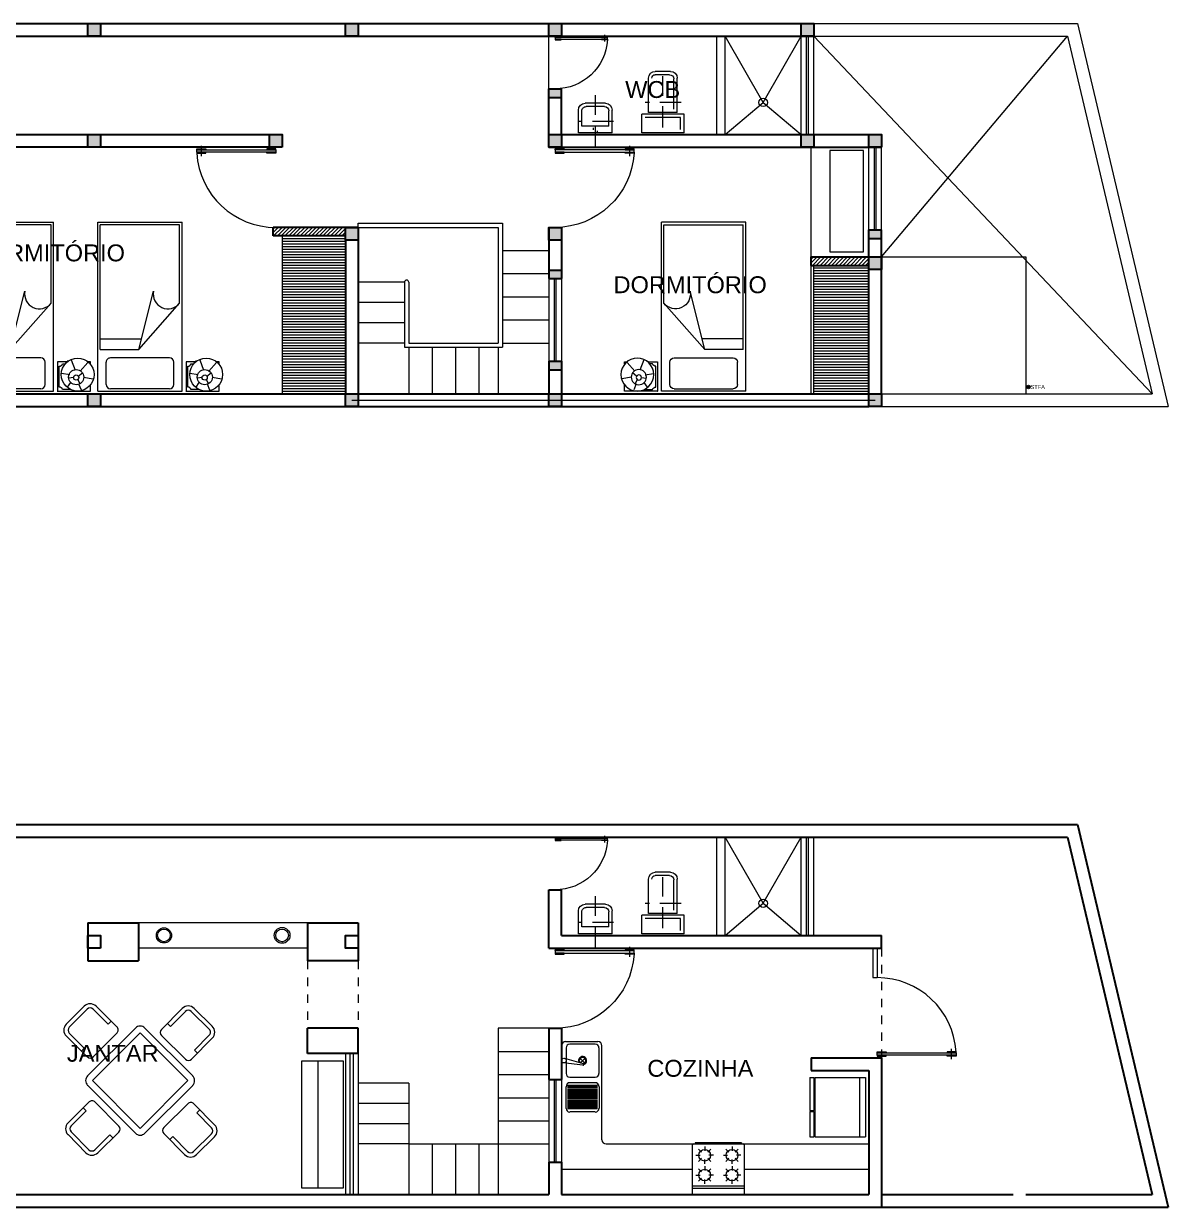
# Model space of a CAD drawing. Header units: millimetres. Extents: x 219.2 to 298.5, y 137.8 to 166.3.
# Drawn here: x 232.13 to 245.69, y 139.62 to 153.64 of the extents above; entities that cross this region are included whole.
import ezdxf

# ---------------------------------------------------------------- set-up
doc = ezdxf.new("R2010")
doc.units = ezdxf.units.MM
doc.linetypes.add('HIDDEN', pattern=[0.375, 0.25, -0.125])
doc.linetypes.add('HIDDEN2', pattern=[4.7625, 3.175, -1.5875])
for name, color, linetype, lineweight in [('fach00', 33, 'Continuous', 0), ('hais', 253, 'Continuous', 0), ('Inst_elec', 150, 'Continuous', 0), ('Inst_hid', 140, 'Continuous', 0), ('muebles', 43, 'Continuous', 0), ('murete', 6, 'Continuous', 13), ('muros', 5, 'Continuous', 30), ('piso', 9, 'Continuous', 0), ('proy', 2, 'HIDDEN2', 0), ('puertas', 141, 'Continuous', 0), ('ventanas', 4, 'Continuous', 0)]:
    doc.layers.add(name, color=color, linetype=linetype, lineweight=lineweight)
doc.styles.add('espacios', font='arial.ttf', dxfattribs={"height": 0.1})

# ---------------------------------------------------------------- blocks, each defined once
blk = doc.blocks.new('Ptsppue1')
blk.add_line((-0.942, 1.029), (-0.942, 0.901))
for points in [[(-0.999, 0.981), (-0.999, 0.993), (-0.885, 0.993), (-0.885, 0.981)], [(-0.999, 0.98), (0, 0.98), (0, 0.95), (-0.999, 0.95)], [(-0.999, 0.949), (-0.999, 0.937), (-0.885, 0.937), (-0.885, 0.949)], [(0, 0.981), (0, 0.993), (-0.113, 0.993), (-0.113, 0.981)], [(0, 0.949), (0, 0.937), (-0.113, 0.937), (-0.113, 0.949)]]:
    blk.add_lwpolyline(points, close=True)
at = {"const_width": 0.006}
for points in [[(-0.968, 0.997), (-0.916, 0.997)], [(-0.968, 0.933), (-0.916, 0.933)]]:
    blk.add_lwpolyline(points, dxfattribs=at)
blk.add_arc((0, 1), 1, 183.6189, 270)
blk = doc.blocks.new('Mblpwcp1')
for p, q in [((0, 0.5), (0.22, 0.5)), ((0, 0.5), (0, 0)), ((0.04, 0.46), (0.18, 0.46)), ((0.18, 0.46), (0.18, 0.04)), ((0.22, 0.5), (0.22, 0)), ((0.24, 0.42), (0.648, 0.42)), ((0.24, 0.42), (0.24, 0.08)), ((0.28, 0.38), (0.638, 0.38)), ((0.688, 0.33), (0.688, 0.16)), ((0.728, 0.34), (0.728, 0.16)), ((0, 0), (0.22, 0)), ((0.24, 0.08), (0.648, 0.08)), ((0, -0.351), (0.27, -0.351)), ((0, -0.351), (0, -0.751)), ((0.08, -0.391), (0.26, -0.391)), ((0.08, -0.391), (0.08, -0.711)), ((0.31, -0.441), (0.31, -0.661)), ((0.35, -0.431), (0.35, -0.671)), ((0, -0.751), (0.27, -0.751)), ((0.08, -0.711), (0.26, -0.711))]:
    blk.add_line(p, q)
at = {"linetype": 'HIDDEN'}
for p, q in [((0.359, 0.465), (0.359, 0.04)), ((0.064, 0.25), (0.67, 0.25)), ((0.134, -0.335), (0.134, -0.759)), ((-0.162, -0.55), (0.444, -0.55))]:
    blk.add_line(p, q, dxfattribs=at)
for centre, radius, start, end in [((0.638, 0.33), 0.05, 360, 90), ((0.648, 0.34), 0.08, 0, 90), ((0.648, 0.16), 0.08, 270, 360), ((0.648, 0.16), 0.04, 270, 360), ((0.26, -0.441), 0.05, 360, 90), ((0.27, -0.431), 0.08, 360, 90), ((0.26, -0.661), 0.05, 270, 0), ((0.27, -0.671), 0.08, 270, 360)]:
    blk.add_arc(centre, radius, start, end)
blk = doc.blocks.new('Mblpmeju')
for p, q in [((0.166, 0.595), (0.372, 0.877)), ((0.265, 0.646), (0.413, 0.848)), ((0.482, 0.858), (0.725, 0.681)), ((0.512, 0.899), (0.754, 0.722)), ((-0.96, 0.489), (-0.783, 0.731)), ((-0.919, 0.46), (-0.742, 0.702)), ((-0.471, 0.565), (-0.672, 0.713)), ((-0.36, 0.546), (-0.643, 0.753)), ((-0.143, 0.566), (-0.619, -0.078)), ((-0.471, 0.565), (-0.441, 0.605)), ((0.612, 0.107), (-0.031, 0.582)), ((0.225, 0.675), (0.265, 0.646)), ((0.569, 0.299), (0.776, 0.582)), ((0.588, 0.41), (0.735, 0.611)), ((-0.586, 0.154), (-0.35, 0.476)), ((-0.079, 0.518), (-0.555, -0.125)), ((0.564, 0.042), (-0.079, 0.518)), ((0.176, 0.525), (0.499, 0.289)), ((-0.656, 0.143), (-0.938, 0.349)), ((-0.707, 0.242), (-0.909, 0.39)), ((0.588, 0.41), (0.628, 0.38)), ((-0.736, 0.202), (-0.707, 0.242)), ((0.564, 0.042), (0.088, -0.601)), ((0.088, -0.601), (-0.555, -0.125)), ((0.629, -0.005), (0.153, -0.648)), ((0.041, -0.665), (-0.602, -0.189)), ((0.365, -0.55), (0.605, -0.229)), ((0.675, -0.219), (0.955, -0.429)), ((0.725, -0.319), (0.755, -0.279)), ((-0.556, -0.381), (-0.766, -0.661)), ((-0.486, -0.371), (-0.166, -0.611)), ((0.725, -0.319), (0.925, -0.469)), ((-0.576, -0.491), (-0.726, -0.691)), ((-0.616, -0.461), (-0.576, -0.491)), ((0.755, -0.779), (0.935, -0.539)), ((-0.156, -0.681), (-0.366, -0.961)), ((0.375, -0.62), (0.655, -0.829)), ((0.455, -0.68), (0.485, -0.64)), ((0.485, -0.64), (0.685, -0.789)), ((0.795, -0.809), (0.975, -0.569)), ((-0.746, -0.801), (-0.506, -0.981)), ((-0.716, -0.761), (-0.476, -0.941)), ((-0.256, -0.731), (-0.406, -0.931)), ((-0.256, -0.731), (-0.216, -0.761))]:
    blk.add_line(p, q)
for centre, radius, start, end in [((0.453, 0.818), 0.1, 53.8209, 143.8209), ((0.453, 0.818), 0.05, 53.8209, 143.8209), ((-0.702, 0.672), 0.1, 53.8209, 143.8209), ((-0.702, 0.672), 0.05, 53.8209, 143.8209), ((0.695, 0.641), 0.1, 323.8209, 53.8209), ((-0.079, 0.518), 0.08, 53.5086, 143.5086), ((0.206, 0.565), 0.05, 143.8209, 233.8209), ((0.695, 0.641), 0.05, 323.8209, 53.8209), ((-0.879, 0.43), 0.1, 143.8209, 233.8209), ((-0.879, 0.43), 0.05, 143.8209, 233.8209), ((-0.39, 0.506), 0.05, 323.8209, 53.8209), ((0.529, 0.329), 0.05, 233.8209, 323.8209), ((-0.626, 0.183), 0.05, 233.8209, 323.8209), ((0.564, 0.042), 0.08, 323.5086, 53.5086), ((-0.555, -0.125), 0.08, 143.5086, 233.5086), ((0.645, -0.259), 0.05, 53.1963, 143.1963), ((-0.516, -0.411), 0.05, 53.1963, 143.1963), ((0.405, -0.58), 0.05, 143.1963, 233.1963), ((0.895, -0.509), 0.05, 323.1963, 53.1963), ((0.895, -0.509), 0.1, 323.1963, 53.1963), ((-0.686, -0.721), 0.1, 143.1963, 233.1963), ((-0.686, -0.721), 0.05, 143.1963, 233.1963), ((-0.196, -0.651), 0.05, 323.1963, 53.1963), ((0.088, -0.601), 0.08, 233.5086, 323.5086), ((0.715, -0.749), 0.1, 233.1963, 323.1963), ((0.715, -0.749), 0.05, 233.1963, 323.1963), ((-0.446, -0.901), 0.1, 233.1963, 323.1963), ((-0.446, -0.901), 0.05, 233.1963, 323.1963)]:
    blk.add_arc(centre, radius, start, end)
blk = doc.blocks.new('PUTOXX')
at = {"layer": 'muebles'}
for p, q in [((211.494, 153.193), (211.494, 153.118)), ((211.888, 153.193), (211.494, 153.193)), ((211.634, 153.105), (211.605, 153.178)), ((211.645, 153.055), (211.619, 153.105)), ((211.765, 153.144), (211.728, 153.09)), ((211.729, 153.172), (211.825, 153.172)), ((211.864, 153.146), (211.864, 152.896)), ((211.885, 153.193), (211.888, 153.193)), ((211.885, 152.847), (211.885, 153.193)), ((212.931, 153.193), (211.931, 153.193)), ((211.931, 153.193), (211.931, 151.193)), ((212.031, 153.113), (212.031, 152.849)), ((212.081, 153.163), (212.781, 153.163)), ((212.831, 153.113), (212.831, 152.849)), ((212.931, 153.193), (212.931, 151.193)), ((211.572, 153.028), (211.466, 153.047)), ((211.615, 152.956), (211.524, 152.854)), ((211.638, 153.014), (211.589, 152.976)), ((211.722, 152.822), (211.677, 152.942)), ((211.695, 153.031), (211.752, 153.037)), ((211.74, 152.999), (211.838, 152.982)), ((211.494, 152.874), (211.494, 152.847)), ((211.494, 152.847), (211.522, 152.847)), ((211.757, 152.836), (211.771, 152.836)), ((211.771, 152.847), (211.885, 152.847)), ((211.771, 152.836), (211.771, 152.847)), ((211.825, 152.87), (211.794, 152.87)), ((212.081, 152.799), (212.781, 152.799)), ((212.446, 152.698), (211.961, 152.15)), ((212.446, 152.698), (212.271, 152.01)), ((212.901, 152.698), (212.446, 152.698)), ((212.901, 152.698), (212.901, 151.223)), ((212.901, 152.574), (212.415, 152.574)), ((211.961, 152.15), (211.961, 151.223)), ((212.931, 151.193), (211.931, 151.193)), ((211.961, 151.223), (212.901, 151.223))]:
    blk.add_line(p, q, dxfattribs=at)
for centre, radius in [((211.646, 152.996), 0.195), ((211.663, 153.027), 0.0897), ((211.664, 153.031), 0.0308)]:
    blk.add_circle(centre, radius, dxfattribs=at)
for centre, radius, start, end in [((211.861, 153.182), 0.0367, 195.9972, 275.8232), ((212.081, 153.113), 0.05, 90, 180), ((212.781, 153.113), 0.05, 0, 90), ((211.861, 152.86), 0.0367, 84.1768, 164.0028), ((212.081, 152.849), 0.05, 180, 270), ((212.781, 152.849), 0.05, 270, 0), ((212.099, 152.043), 0.175, 349.0182, 142.249)]:
    blk.add_arc(centre, radius, start, end, dxfattribs=at)
blk = doc.blocks.new('YAAAAAAAAAAAAAAA')
at = {"layer": 'Inst_hid'}
blk.add_hatch(color=256, dxfattribs=at).paths.add_polyline_path([(241.411, 173.156, 1), (241.454, 173.156, 1)])
blk.add_circle((241.433, 173.156), 0.0216, dxfattribs=at)
at = {"layer": 'Inst_hid', "style": 'espacios'}
blk.add_text('STFA', height=0.048, dxfattribs=at).set_placement((241.458, 173.132))

msp = doc.modelspace()

# ---------------------------------------------------------------- hatches: boundary and pattern name
at = {"layer": 'hais'}
h = msp.add_hatch(color=256, dxfattribs=at)
h.paths.add_polyline_path([(220.193, 153.641), (220.043, 153.641), (220.043, 153.491), (220.193, 153.491)])
h.paths.add_polyline_path([(222.861, 153.641), (222.711, 153.641), (222.711, 153.491), (222.861, 153.491)])
h.paths.add_polyline_path([(225.094, 153.641), (224.944, 153.641), (224.944, 153.491), (225.094, 153.491)])
h.paths.add_polyline_path([(225.609, 152.328), (225.459, 152.328), (225.459, 152.178), (225.609, 152.178)])
h.paths.add_polyline_path([(227.279, 152.328), (227.129, 152.328), (227.129, 152.178), (227.279, 152.178)])
h.paths.add_polyline_path([(227.279, 153.641), (227.129, 153.641), (227.129, 153.491), (227.279, 153.491)])
h.paths.add_polyline_path([(230.074, 153.641), (229.924, 153.641), (229.924, 153.491), (230.074, 153.491)])
h.paths.add_polyline_path([(233.044, 153.641), (232.894, 153.641), (232.894, 153.491), (233.044, 153.491)])
h.paths.add_polyline_path([(236.094, 153.641), (235.944, 153.641), (235.944, 153.491), (236.094, 153.491)])
h.paths.add_polyline_path([(238.504, 153.641), (238.354, 153.641), (238.354, 153.491), (238.504, 153.491)])
h.paths.add_polyline_path([(241.494, 153.641), (241.344, 153.641), (241.344, 153.491), (241.494, 153.491)])
h.paths.add_polyline_path([(241.495, 152.328), (241.345, 152.328), (241.345, 152.178), (241.495, 152.178)])
h.paths.add_polyline_path([(242.294, 152.328), (242.144, 152.328), (242.144, 152.178), (242.294, 152.178)])
h.paths.add_polyline_path([(238.504, 152.328), (238.354, 152.328), (238.354, 152.178), (238.504, 152.178)])
h.paths.add_polyline_path([(238.504, 152.868), (238.354, 152.868), (238.354, 152.768), (238.504, 152.768)])
h.paths.add_polyline_path([(242.294, 150.878), (242.144, 150.878), (242.144, 150.728), (242.294, 150.728)])
h.paths.add_polyline_path([(242.294, 151.198), (242.144, 151.198), (242.144, 151.098), (242.294, 151.098)])
h.paths.add_polyline_path([(242.294, 149.258), (242.144, 149.258), (242.144, 149.108), (242.294, 149.108)])
h.paths.add_polyline_path([(238.504, 149.258), (238.354, 149.258), (238.354, 149.108), (238.504, 149.108)])
h.paths.add_polyline_path([(238.504, 149.643), (238.354, 149.643), (238.354, 149.543), (238.504, 149.543)])
h.paths.add_polyline_path([(238.504, 150.723), (238.354, 150.723), (238.354, 150.623), (238.504, 150.623)])
h.paths.add_polyline_path([(238.504, 151.228), (238.354, 151.228), (238.354, 151.078), (238.504, 151.078)])
h.paths.add_polyline_path([(236.094, 149.258), (235.944, 149.258), (235.944, 149.108), (236.094, 149.108)])
h.paths.add_polyline_path([(236.094, 151.228), (235.944, 151.228), (235.944, 151.078), (236.094, 151.078)])
h.paths.add_polyline_path([(233.044, 149.258), (232.894, 149.258), (232.894, 149.108), (233.044, 149.108)])
h.paths.add_polyline_path([(230.074, 151.058), (229.924, 151.058), (229.924, 150.958), (230.074, 150.958)])
h.paths.add_polyline_path([(230.074, 152.328), (229.924, 152.328), (229.924, 152.178), (230.074, 152.178)])
h.paths.add_polyline_path([(233.044, 152.328), (232.894, 152.328), (232.894, 152.178), (233.044, 152.178)])
h.paths.add_polyline_path([(235.194, 152.328), (235.044, 152.328), (235.044, 152.178), (235.194, 152.178)])
h.paths.add_polyline_path([(227.279, 149.458), (227.129, 149.458), (227.129, 149.108), (227.279, 149.108)])
h.paths.add_polyline_path([(227.279, 150.158), (227.129, 150.158), (227.129, 150.058), (227.279, 150.058)])
h.paths.add_polyline_path([(225.094, 149.258), (224.944, 149.258), (224.944, 149.108), (225.094, 149.108)])
h.paths.add_polyline_path([(222.861, 149.258), (222.711, 149.258), (222.711, 149.108), (222.861, 149.108)])
h.paths.add_polyline_path([(221.112, 149.258), (220.962, 149.258), (220.962, 149.108), (221.112, 149.108)])
h.paths.add_polyline_path([(220.991, 149.702), (220.844, 149.671), (220.864, 149.573), (221.011, 149.604)])
h.paths.add_polyline_path([(220.517, 151.953), (220.37, 151.922), (220.391, 151.824), (220.538, 151.855)])
h = msp.add_hatch(dxfattribs=at)
h.set_pattern_fill('LINE', color=256, scale=0.01, angle=45, style=0)
h.paths.add_polyline_path([(235.944, 151.228), (235.089, 151.228), (235.089, 151.128), (235.944, 151.128)])
h = msp.add_hatch(dxfattribs=at)
h.set_pattern_fill('LINE', color=256, scale=0.01, angle=45, style=0)
h.paths.add_polyline_path([(242.144, 150.878), (241.464, 150.878), (241.464, 150.778), (242.144, 150.778)])
at = {"layer": 'muebles'}
h = msp.add_hatch(dxfattribs=at)
h.set_pattern_fill('LINE', color=256, scale=0.01, style=0)
h.paths.add_polyline_path([(235.194, 149.258), (235.944, 149.258), (235.944, 151.078), (235.944, 151.128), (235.194, 151.128)])
h = msp.add_hatch(dxfattribs=at)
h.set_pattern_fill('LINE', color=256, scale=0.01, style=0)
h.paths.add_polyline_path([(242.144, 150.728), (242.144, 150.778), (241.494, 150.778), (241.494, 149.258), (242.144, 149.258)])

# ---------------------------------------------------------------- linework, layer by layer
at = {"layer": 'fach00'}
for p, q in [((241.494, 153.491), (245.504, 149.258)), ((242.294, 150.878), (244.498, 153.491)), ((235.494, 142.993), (233.494, 142.993)), ((235.494, 142.693), (233.494, 142.693))]:
    msp.add_line(p, q, dxfattribs=at)
msp.add_lwpolyline([(242.084, 150.937), (242.084, 152.137), (241.684, 152.137), (241.684, 150.937)], close=True, dxfattribs=at)
at = {"layer": 'hais'}
msp.add_lwpolyline([(236.019, 149.183), (242.219, 149.183)], dxfattribs=at)
at = {"layer": 'Inst_elec'}
msp.add_line((241.464, 149.258), (241.464, 152.178), dxfattribs=at)
at = {"layer": 'Inst_hid'}
msp.add_line((238.882, 152.385), (238.882, 152.408), dxfattribs=at)
at = {"layer": 'Inst_hid', "color": 1}
msp.add_line((238.932, 152.351), (238.932, 152.372), dxfattribs=at)
at = {"layer": 'muebles'}
for p, q in [((240.344, 152.328), (240.344, 153.491)), ((240.444, 152.328), (240.444, 153.491)), ((240.894, 152.708), (240.444, 153.491)), ((240.894, 152.708), (241.344, 153.491)), ((240.444, 152.328), (240.894, 152.708)), ((240.894, 152.708), (241.344, 152.328)), ((235.194, 151.128), (235.194, 149.258)), ((241.494, 149.258), (241.494, 150.778)), ((240.344, 142.843), (240.344, 144.005)), ((240.444, 142.843), (240.444, 144.005)), ((240.894, 143.223), (240.444, 144.005)), ((240.894, 143.223), (241.344, 144.005)), ((240.444, 142.843), (240.894, 143.223)), ((240.894, 143.223), (241.344, 142.843)), ((238.553, 141.585), (238.934, 141.585)), ((238.558, 141.511), (238.558, 141.207)), ((238.905, 141.554), (238.602, 141.554)), ((238.949, 141.207), (238.949, 141.511)), ((238.984, 140.423), (238.984, 141.535)), ((235.623, 139.854), (235.623, 141.354)), ((238.758, 141.307), (238.522, 141.334)), ((238.541, 141.388), (238.763, 141.327)), ((238.781, 141.387), (238.726, 141.331)), ((238.726, 141.387), (238.781, 141.331)), ((238.602, 141.164), (238.626, 141.164)), ((238.626, 141.164), (238.905, 141.164)), ((238.558, 140.795), (238.558, 141.049)), ((238.932, 141.065), (238.576, 141.065)), ((238.932, 141.048), (238.576, 141.048)), ((238.932, 141.032), (238.576, 141.032)), ((238.899, 141.099), (238.608, 141.099)), ((238.949, 141.049), (238.949, 140.795)), ((241.446, 141.159), (241.446, 140.769)), ((241.446, 141.159), (241.496, 141.159)), ((241.496, 141.159), (241.496, 140.769)), ((241.496, 141.15), (241.506, 141.15)), ((241.506, 141.159), (241.506, 140.459)), ((241.506, 141.159), (242.106, 141.159)), ((241.506, 141.159), (242.106, 141.159)), ((242.038, 140.459), (242.038, 141.157)), ((242.106, 141.159), (242.106, 140.459)), ((238.932, 141.016), (238.576, 141.016)), ((238.932, 140.999), (238.576, 140.999)), ((238.932, 140.983), (238.576, 140.983)), ((238.932, 140.967), (238.576, 140.967)), ((238.932, 140.951), (238.576, 140.951)), ((238.932, 140.934), (238.576, 140.934)), ((238.932, 140.918), (238.576, 140.918)), ((238.932, 140.902), (238.576, 140.902)), ((238.932, 140.885), (238.576, 140.885)), ((238.932, 140.869), (238.576, 140.869)), ((238.932, 140.853), (238.576, 140.853)), ((238.932, 140.837), (238.576, 140.837)), ((238.932, 140.82), (238.576, 140.82)), ((238.932, 140.804), (238.576, 140.804)), ((238.932, 140.788), (238.576, 140.788)), ((238.905, 140.752), (238.602, 140.752)), ((241.446, 140.769), (241.496, 140.769)), ((241.446, 140.759), (241.496, 140.759)), ((241.446, 140.759), (241.446, 140.459)), ((241.496, 140.779), (241.506, 140.779)), ((241.496, 140.759), (241.496, 140.459)), ((241.496, 140.749), (241.506, 140.749)), ((241.496, 140.465), (241.506, 140.465)), ((239.034, 140.373), (240.058, 140.373)), ((240.058, 139.773), (240.058, 140.373)), ((240.068, 140.373), (240.658, 140.373)), ((240.638, 140.388), (240.088, 140.388)), ((240.088, 140.388), (240.088, 140.373)), ((240.201, 140.343), (240.201, 140.291)), ((240.525, 140.343), (240.525, 140.291)), ((240.638, 140.388), (240.638, 140.373)), ((240.668, 140.373), (240.668, 139.773)), ((240.668, 140.373), (242.144, 140.373)), ((241.446, 140.459), (241.496, 140.459)), ((241.506, 140.459), (242.106, 140.459)), ((240.097, 140.239), (240.149, 140.239)), ((240.127, 140.313), (240.164, 140.276)), ((240.127, 140.166), (240.164, 140.203)), ((240.201, 140.136), (240.201, 140.188)), ((240.274, 140.313), (240.237, 140.276)), ((240.274, 140.166), (240.237, 140.203)), ((240.304, 140.239), (240.252, 140.239)), ((240.422, 140.239), (240.473, 140.239)), ((240.452, 140.313), (240.489, 140.276)), ((240.452, 140.166), (240.489, 140.203)), ((240.525, 140.136), (240.525, 140.188)), ((240.599, 140.313), (240.562, 140.276)), ((240.599, 140.166), (240.562, 140.203)), ((240.629, 140.239), (240.577, 140.239)), ((238.504, 140.073), (240.058, 140.073)), ((240.127, 140.079), (240.164, 140.042)), ((240.201, 140.109), (240.201, 140.057)), ((240.274, 140.079), (240.237, 140.042)), ((240.452, 140.079), (240.489, 140.042)), ((240.525, 140.109), (240.525, 140.057)), ((240.599, 140.079), (240.562, 140.042)), ((240.668, 140.073), (242.144, 140.073)), ((240.097, 140.005), (240.149, 140.005)), ((240.127, 139.932), (240.164, 139.969)), ((240.201, 139.902), (240.201, 139.954)), ((240.274, 139.932), (240.237, 139.969)), ((240.304, 140.005), (240.252, 140.005)), ((240.422, 140.005), (240.473, 140.005)), ((240.452, 139.932), (240.489, 139.969)), ((240.525, 139.902), (240.525, 139.954)), ((240.599, 139.932), (240.562, 139.969)), ((240.629, 140.005), (240.577, 140.005)), ((240.058, 139.878), (240.668, 139.878)), ((240.058, 139.848), (240.668, 139.848)), ((240.668, 139.773), (240.058, 139.773))]:
    msp.add_line(p, q, dxfattribs=at)
msp.add_lwpolyline([(235.423, 139.854), (235.923, 139.854), (235.923, 141.354), (235.423, 141.354)], close=True, dxfattribs=at)
for centre, radius in [((240.894, 152.708), 0.05), ((240.894, 143.223), 0.05), ((233.794, 142.843), 0.0898), ((233.794, 142.843), 0.0748), ((235.194, 142.843), 0.0936), ((235.194, 142.843), 0.0748), ((238.533, 141.361), 0.0278), ((240.201, 140.239), 0.0691), ((240.525, 140.239), 0.0691), ((240.201, 140.005), 0.0691), ((240.525, 140.005), 0.0691)]:
    msp.add_circle(centre, radius, dxfattribs=at)
for centre, radius, start, end in [((238.553, 141.537), 0.0482, 90, 180), ((238.934, 141.535), 0.05, 360, 90), ((238.602, 141.511), 0.0434, 90, 180), ((238.905, 141.511), 0.0434, 0, 90), ((238.754, 141.359), 0.0486, 289.8146, 200.6795), ((238.754, 141.359), 0.0389, 292.64, 211.8539), ((238.76, 141.317), 0.0103, 254.8986, 74.6537), ((238.602, 141.207), 0.0434, 180, 270), ((238.905, 141.207), 0.0434, 270, 0), ((238.608, 141.049), 0.05, 90, 180), ((238.899, 141.049), 0.05, 0, 90), ((238.602, 140.795), 0.0434, 180, 270), ((238.905, 140.795), 0.0434, 270, 0), ((239.034, 140.423), 0.05, 180, 270), ((240.068, 140.363), 0.01, 90, 180), ((240.658, 140.363), 0.01, 0, 90)]:
    msp.add_arc(centre, radius, start, end, dxfattribs=at)
at = {"layer": 'murete'}
for p, q in [((241.494, 153.641), (244.616, 153.641)), ((244.616, 153.641), (245.694, 149.108)), ((241.344, 152.328), (241.344, 153.491)), ((241.494, 152.328), (241.494, 153.491)), ((241.494, 153.491), (244.498, 153.491)), ((244.498, 153.491), (245.504, 149.258)), ((242.144, 151.198), (242.144, 152.178)), ((242.294, 151.198), (242.294, 152.178)), ((242.294, 150.878), (244.004, 150.878)), ((244.004, 150.878), (244.004, 149.258)), ((242.294, 149.258), (245.504, 149.258)), ((242.294, 149.108), (245.694, 149.108)), ((241.344, 142.843), (241.344, 144.005)), ((241.494, 142.843), (241.494, 144.005)), ((235.944, 141.443), (235.944, 139.773)), ((235.999, 139.773), (235.999, 141.443)), ((236.039, 139.773), (236.039, 141.443)), ((236.094, 141.443), (236.094, 139.773)), ((238.354, 141.138), (238.354, 140.158)), ((238.504, 141.138), (238.504, 140.158))]:
    msp.add_line(p, q, dxfattribs=at)
at = {"layer": 'muros'}
for p, q in [((220.009, 153.641), (241.494, 153.641)), ((220.193, 153.491), (241.494, 153.491)), ((238.354, 152.868), (238.504, 152.868)), ((238.354, 152.178), (238.354, 152.868)), ((238.504, 152.328), (238.504, 152.868)), ((238.354, 152.768), (238.504, 152.768)), ((229.924, 152.328), (235.194, 152.328)), ((235.194, 152.328), (235.194, 152.178)), ((238.504, 152.328), (242.294, 152.328)), ((235.194, 152.178), (229.924, 152.178)), ((238.354, 152.178), (242.294, 152.178)), ((236.094, 151.228), (235.089, 151.228)), ((235.089, 151.128), (235.089, 151.228)), ((235.944, 151.128), (235.089, 151.128)), ((236.094, 151.228), (236.094, 149.258)), ((238.354, 151.228), (238.504, 151.228)), ((238.354, 151.228), (238.354, 150.623)), ((238.504, 151.228), (238.504, 150.623)), ((242.144, 150.878), (242.144, 151.198)), ((242.144, 151.198), (242.294, 151.198)), ((242.294, 149.258), (242.294, 151.198)), ((235.944, 151.078), (235.944, 149.258)), ((242.144, 151.098), (242.294, 151.098)), ((241.464, 150.878), (242.144, 150.878)), ((241.464, 150.778), (241.464, 150.878)), ((242.294, 150.878), (242.294, 150.728)), ((238.354, 150.723), (238.504, 150.723)), ((241.464, 150.778), (242.144, 150.778)), ((242.144, 149.258), (242.144, 150.728)), ((238.354, 150.623), (238.504, 150.623)), ((238.354, 149.643), (238.354, 149.258)), ((238.354, 149.643), (238.504, 149.643)), ((238.504, 149.643), (238.504, 149.258)), ((238.354, 149.543), (238.504, 149.543)), ((230.074, 149.258), (235.944, 149.258)), ((236.094, 149.258), (238.354, 149.258)), ((238.504, 149.258), (242.144, 149.258)), ((220.962, 149.108), (242.144, 149.108)), ((220.009, 144.155), (244.616, 144.155)), ((244.616, 144.155), (245.694, 139.623)), ((220.193, 144.005), (244.498, 144.005)), ((244.498, 144.005), (245.504, 139.773)), ((238.354, 142.693), (238.354, 143.383)), ((238.354, 143.383), (238.504, 143.383)), ((238.504, 142.843), (238.504, 143.383)), ((232.894, 142.993), (232.894, 142.543)), ((232.894, 142.993), (233.494, 142.993)), ((233.494, 142.993), (233.494, 142.543)), ((235.494, 142.993), (235.494, 142.543)), ((235.494, 142.993), (236.094, 142.993)), ((236.094, 142.993), (236.094, 142.543)), ((238.504, 142.843), (242.294, 142.843)), ((242.294, 142.693), (242.294, 142.843)), ((238.354, 142.693), (242.294, 142.693)), ((232.894, 142.543), (233.494, 142.543)), ((236.094, 142.543), (235.494, 142.543)), ((236.094, 141.743), (235.494, 141.743)), ((235.494, 141.443), (235.494, 141.743)), ((236.094, 141.443), (236.094, 141.743)), ((238.354, 141.743), (238.354, 141.138)), ((238.354, 141.743), (238.504, 141.743)), ((238.504, 141.743), (238.504, 141.138)), ((236.094, 141.443), (235.494, 141.443)), ((241.464, 141.393), (241.464, 141.243)), ((241.464, 141.393), (242.294, 141.393)), ((242.294, 141.393), (242.294, 139.623)), ((241.464, 141.243), (242.144, 141.243)), ((242.144, 141.243), (242.144, 139.773)), ((238.354, 141.138), (238.504, 141.138)), ((238.354, 140.158), (238.504, 140.158)), ((238.354, 140.158), (238.354, 139.773)), ((238.504, 140.158), (238.504, 139.773)), ((230.224, 139.773), (238.354, 139.773)), ((238.504, 139.773), (242.144, 139.773)), ((242.294, 139.773), (243.854, 139.773)), ((244.004, 139.773), (245.504, 139.773)), ((220.962, 139.623), (242.294, 139.623)), ((242.294, 139.623), (245.694, 139.623))]:
    msp.add_line(p, q, dxfattribs=at)
for points in [[(233.044, 153.491), (232.894, 153.491), (232.894, 153.641), (233.044, 153.641)], [(236.094, 153.491), (235.944, 153.491), (235.944, 153.641), (236.094, 153.641)], [(238.504, 153.491), (238.354, 153.491), (238.354, 153.641), (238.504, 153.641)], [(241.494, 153.491), (241.344, 153.491), (241.344, 153.641), (241.494, 153.641)], [(233.044, 152.178), (232.894, 152.178), (232.894, 152.328), (233.044, 152.328)], [(235.194, 152.178), (235.044, 152.178), (235.044, 152.328), (235.194, 152.328)], [(238.504, 152.178), (238.354, 152.178), (238.354, 152.328), (238.504, 152.328)], [(241.495, 152.178), (241.345, 152.178), (241.345, 152.328), (241.495, 152.328)], [(242.294, 152.178), (242.144, 152.178), (242.144, 152.328), (242.294, 152.328)], [(236.094, 151.078), (235.944, 151.078), (235.944, 151.228), (236.094, 151.228)], [(238.504, 151.078), (238.354, 151.078), (238.354, 151.228), (238.504, 151.228)], [(242.294, 150.728), (242.144, 150.728), (242.144, 150.878), (242.294, 150.878)], [(233.044, 149.108), (232.894, 149.108), (232.894, 149.258), (233.044, 149.258)], [(236.094, 149.108), (235.944, 149.108), (235.944, 149.258), (236.094, 149.258)], [(238.504, 149.108), (238.354, 149.108), (238.354, 149.258), (238.504, 149.258)], [(242.294, 149.108), (242.144, 149.108), (242.144, 149.258), (242.294, 149.258)], [(233.044, 142.693), (232.894, 142.693), (232.894, 142.843), (233.044, 142.843)], [(236.094, 142.693), (235.944, 142.693), (235.944, 142.843), (236.094, 142.843)]]:
    msp.add_lwpolyline(points, close=True, dxfattribs=at)
at = {"layer": 'piso'}
for p, q in [((238.354, 152.868), (238.354, 153.491)), ((236.094, 151.278), (237.804, 151.278)), ((236.094, 151.228), (236.094, 151.278)), ((237.804, 151.278), (237.804, 149.808)), ((236.094, 151.228), (237.754, 151.228)), ((237.754, 151.228), (237.754, 149.858)), ((237.804, 150.954), (238.354, 150.954)), ((236.644, 150.578), (236.094, 150.578)), ((236.644, 150.578), (236.644, 149.808)), ((236.694, 150.578), (236.694, 149.858)), ((237.804, 150.68), (238.354, 150.68)), ((236.644, 150.338), (236.094, 150.338)), ((237.804, 150.406), (238.354, 150.406)), ((236.644, 150.098), (236.094, 150.098)), ((237.804, 150.132), (238.354, 150.132)), ((236.644, 149.858), (236.094, 149.858)), ((236.694, 149.858), (237.754, 149.858)), ((237.804, 149.858), (238.354, 149.858)), ((236.644, 149.808), (237.804, 149.808)), ((236.694, 149.808), (236.694, 149.258)), ((236.971, 149.808), (236.971, 149.258)), ((237.248, 149.808), (237.248, 149.258)), ((237.524, 149.808), (237.524, 149.258)), ((237.754, 149.808), (237.754, 149.258)), ((237.754, 141.743), (237.754, 140.373)), ((238.354, 141.743), (237.754, 141.743)), ((237.754, 141.469), (238.354, 141.469)), ((237.754, 141.195), (238.354, 141.195)), ((236.694, 141.093), (236.094, 141.093)), ((236.694, 141.093), (236.694, 140.373)), ((237.754, 140.921), (238.354, 140.921)), ((236.694, 140.853), (236.094, 140.853)), ((236.694, 140.613), (236.094, 140.613)), ((237.754, 140.647), (238.354, 140.647)), ((236.694, 140.373), (236.094, 140.373)), ((236.694, 140.373), (238.354, 140.373)), ((236.694, 140.373), (236.694, 139.773)), ((236.971, 140.373), (236.971, 139.773)), ((237.248, 140.373), (237.248, 139.773)), ((237.524, 140.373), (237.524, 139.773)), ((237.754, 140.373), (237.754, 139.773))]:
    msp.add_line(p, q, dxfattribs=at)
msp.add_arc((236.669, 150.578), 0.025, 0, 180, dxfattribs=at)
at = {"layer": 'proy', "ltscale": 0.03}
for p, q in [((242.294, 142.693), (242.294, 141.393)), ((235.494, 142.543), (235.494, 141.743)), ((236.094, 142.543), (236.094, 141.743))]:
    msp.add_line(p, q, dxfattribs=at)
at = {"layer": 'puertas'}
for p, q in [((242.194, 142.693), (242.194, 142.343)), ((242.244, 142.693), (242.244, 142.343)), ((242.194, 142.343), (242.244, 142.343))]:
    msp.add_line(p, q, dxfattribs=at)
at = {"layer": 'ventanas'}
for p, q in [((241.409, 152.328), (241.409, 153.491)), ((241.429, 152.328), (241.429, 153.491)), ((242.209, 152.178), (242.209, 151.198)), ((242.229, 152.178), (242.229, 151.198)), ((238.354, 150.623), (238.354, 149.643)), ((238.419, 150.623), (238.419, 149.643)), ((238.439, 150.623), (238.439, 149.643)), ((238.504, 150.623), (238.504, 149.643)), ((241.409, 142.843), (241.409, 144.005)), ((241.429, 142.843), (241.429, 144.005)), ((238.419, 141.138), (238.419, 140.158)), ((238.439, 141.138), (238.439, 140.158))]:
    msp.add_line(p, q, dxfattribs=at)

# ---------------------------------------------------------------- block references
at = {"layer": 'fach00', "rotation": 180}
for p in [(444.418, 302.481), (445.941, 302.481)]:
    msp.add_blockref('PUTOXX', p, dxfattribs=at)
at = {"layer": 'fach00', "xscale": -1, "rotation": 180}
msp.add_blockref('PUTOXX', (27.757, 302.481), dxfattribs=at)
at = {"layer": 'Inst_hid'}
msp.add_blockref('YAAAAAAAAAAAAAAA', (2.603, -23.818), dxfattribs=at)
at = {"layer": 'muebles', "xscale": -1, "rotation": 270}
for p in [(239.456, 152.348), (239.456, 142.863)]:
    msp.add_blockref('Mblpwcp1', p, dxfattribs=at)
at = {"layer": 'muebles', "rotation": 351.491399352748}
msp.add_blockref('Mblpmeju', (233.514, 141.165), dxfattribs=at)
at = {"layer": 'puertas'}
for p, xscale, yscale, zscale in [((238.429, 152.868), -0.6219120734414298, 0.6219120734414805, 0.6219120734414717), ((235.119, 151.228), 0.9374496444044322, 0.9374496444045086, 0.9374496444044954), ((238.429, 151.228), -0.9374496444044322, 0.9374496444045086, 0.9374496444044954), ((238.429, 143.383), -0.6219120734414298, 0.6219120734414805, 0.6219120734414717), ((238.429, 141.743), -0.9374496444044322, 0.9374496444045086, 0.9374496444044954)]:
    msp.add_blockref('Ptsppue1', p, dxfattribs=dict(at, xscale=xscale, yscale=yscale, zscale=zscale))
at = {"layer": 'puertas', "xscale": 0.9374496444044322, "yscale": 0.9374496444045086, "zscale": 0.9374496444044954, "rotation": 180}
msp.add_blockref('Ptsppue1', (242.244, 142.343), dxfattribs=at)

# ---------------------------------------------------------------- texts
at = {"style": 'espacios'}
for s, p in [('WCB', (239.259, 152.761)), ('DORMITÓRIO', (231.517, 150.826)), ('DORMITÓRIO', (239.121, 150.449)), ('JANTAR', (232.645, 141.347)), ('COZINHA', (239.521, 141.169))]:
    msp.add_text(s, height=0.2, dxfattribs=at).set_placement(p)

doc.saveas('drawing.dxf')
